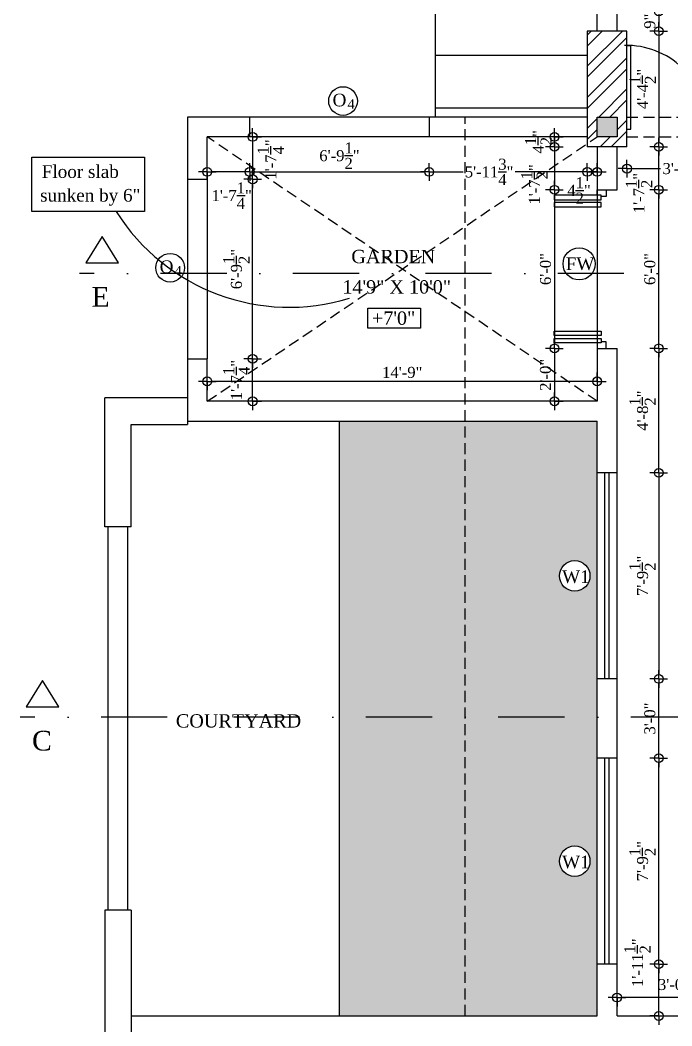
# Model space of a CAD drawing. Extents: x 7848 to 13228, y -2245 to 213.
# Drawn here: x 10000.1 to 10295.9, y -1781.6 to -1325.1 of the extents above; entities that cross this region are included whole.
import ezdxf

# ---------------------------------------------------------------- set-up
doc = ezdxf.new("R2010")
doc.units = 0
doc.header["$LTSCALE"] = 20
doc.header["$MEASUREMENT"] = 0
doc.header["$PDMODE"] = 34
doc.header["$PDSIZE"] = 5
doc.linetypes.add('DASHDOT', pattern=[1, 0.5, -0.25, 0, -0.25])
doc.linetypes.add('HIDDEN', pattern=[0.375, 0.25, -0.125])
doc.layers.get('0').update_dxf_attribs({"linetype": 'CONTINUOUS'})
doc.layers.get('Defpoints').update_dxf_attribs({"linetype": 'CONTINUOUS'})
for name, color, linetype in [('column', 31, 'CONTINUOUS'), ('DETTEXT', 7, 'CONTINUOUS'), ('DIMLINE', 254, 'CONTINUOUS'), ('DOOR', 1, 'CONTINUOUS'), ('door text', 2, 'CONTINUOUS'), ('Glass', 130, 'CONTINUOUS'), ('HATCH', 252, 'CONTINUOUS'), ('Roof lilne', 31, 'CONTINUOUS'), ('Secline', 13, 'CONTINUOUS'), ('Stone', 8, 'CONTINUOUS'), ('text', 2, 'CONTINUOUS'), ('TILE', 22, 'CONTINUOUS'), ('wall', 13, 'CONTINUOUS'), ('window', 4, 'CONTINUOUS'), ('window sill', 5, 'CONTINUOUS'), ('WINTEXT', 2, 'CONTINUOUS')]:
    doc.layers.add(name, color=color, linetype=linetype)
doc.styles.add('STYLE1', font='times_1.ttf', dxfattribs={"width": 0.75, "oblique": 25})
doc.styles.add('style3', font='times_1.ttf')
doc.styles.add('style5', font='times_1.ttf')
doc.dimstyles.new('arch61', dxfattribs={"dimscale": 0, "dimtxt": 5, "dimasz": 2, "dimexe": 0.18, "dimexo": 0.0625, "dimgap": 1.5, "dimtad": 1, "dimzin": 3, "dimdsep": 46, "dimlunit": 4, "dimtxsty": 'style3', "dimblk": 'BLK', "dimcen": 0, "dimse1": 1, "dimse2": 1, "dimclrd": 256, "dimclrt": 3, "dimazin": 0, "dimtfac": 1, "dimtix": 1, "dimtmove": 2, "dimatfit": 3, "dimldrblk": 'NONE', "dimfxl": 0.18, "dimtolj": 1, "dimtzin": 0, "dimlwd": -1, "dimarcsym": 0})

# ---------------------------------------------------------------- blocks, each defined once
blk = doc.blocks.new('A$C0BD9222F')
at = {"layer": 'Glass', "color": 4}
for p, q in [((0, 36), (-38, 36)), ((-38, 36), (-38, 34.2)), ((0, 34.2), (-38, 34.2)), ((0, 36), (0, 34.2))]:
    blk.add_line(p, q, dxfattribs=at)
at = {"layer": 'Glass', "color": 4, "extrusion": (0, 0, -1)}
blk.add_ellipse((-2, 36), major_axis=(-25.46, 25.46), ratio=1, start_param=3.926991, end_param=5.52758, dxfattribs=at)
blk = doc.blocks.new('BLK')
for q in [(-2, 0), (0, 2), (0, -2), (2, 0)]:
    blk.add_line((0, 0), q)
blk.add_circle((0, 0), 1)
blk = doc.blocks.new('*D302')
at = {"layer": 'Defpoints', "color": 0}
for p in [(10085.05, -1378.09), (10104.3, -1378.09), (10085.05, -1393.98)]:
    blk.add_point(p, dxfattribs=at)
at = {"layer": 'DIMLINE'}
blk.add_line((10102.3, -1393.98), (10087.05, -1393.98), dxfattribs=at)
at = {"layer": 'DIMLINE', "xscale": 2, "yscale": 2, "zscale": 2, "rotation": 180}
blk.add_blockref('BLK', (10085.05, -1393.98), dxfattribs=at)
at = {"layer": 'DIMLINE', "xscale": 2, "yscale": 2, "zscale": 2}
blk.add_blockref('BLK', (10104.3, -1393.98), dxfattribs=at)
at = {"layer": 'DIMLINE', "color": 3, "insert": (10096.13, -1404.75), "char_height": 5, "attachment_point": 5, "style": 'style3'}
blk.add_mtext('\\A1;1\'-7{\\H1.000000x;\\S1/4;}"', dxfattribs=at)
blk = doc.blocks.new('_None')
blk = doc.blocks.new('*D303')
at = {"layer": 'Defpoints', "color": 0}
for p in [(10104.3, -1378.09), (10185.8, -1378.09), (10185.8, -1393.98)]:
    blk.add_point(p, dxfattribs=at)
at = {"layer": 'DIMLINE'}
blk.add_line((10106.3, -1393.98), (10183.8, -1393.98), dxfattribs=at)
at = {"layer": 'DIMLINE', "xscale": 2, "yscale": 2, "zscale": 2, "rotation": 180}
blk.add_blockref('BLK', (10104.3, -1393.98), dxfattribs=at)
at = {"layer": 'DIMLINE', "xscale": 2, "yscale": 2, "zscale": 2}
blk.add_blockref('BLK', (10185.8, -1393.98), dxfattribs=at)
at = {"layer": 'DIMLINE', "color": 3, "insert": (10145.05, -1386.61), "char_height": 5, "attachment_point": 5, "style": 'style3'}
blk.add_mtext('\\A1;6\'-9{\\H1.000000x;\\S1/2;}"', dxfattribs=at)
blk = doc.blocks.new('*D304')
at = {"layer": 'Defpoints', "color": 0}
for p in [(10185.8, -1378.09), (10257.55, -1378.09), (10257.55, -1393.98)]:
    blk.add_point(p, dxfattribs=at)
at = {"layer": 'DIMLINE'}
for p, q in [((10187.8, -1393.98), (10201.16, -1393.98)), ((10255.55, -1393.98), (10224.78, -1393.98))]:
    blk.add_line(p, q, dxfattribs=at)
at = {"layer": 'DIMLINE', "xscale": 2, "yscale": 2, "zscale": 2, "rotation": 180}
blk.add_blockref('BLK', (10185.8, -1393.98), dxfattribs=at)
at = {"layer": 'DIMLINE', "xscale": 2, "yscale": 2, "zscale": 2}
blk.add_blockref('BLK', (10257.55, -1393.98), dxfattribs=at)
at = {"layer": 'DIMLINE', "color": 3, "insert": (10212.97, -1393.98), "char_height": 5, "attachment_point": 5, "style": 'style3'}
blk.add_mtext('\\A1;5\'-11{\\H1.000000x;\\S3/4;}"', dxfattribs=at)
blk = doc.blocks.new('*D305')
at = {"layer": 'Defpoints', "color": 0}
for p in [(10257.55, -1382.59), (10262.05, -1382.59), (10262.05, -1393.98)]:
    blk.add_point(p, dxfattribs=at)
at = {"layer": 'DIMLINE'}
for p, q in [((10255.55, -1393.98), (10253.55, -1393.98)), ((10257.55, -1393.98), (10262.05, -1393.98)), ((10264.05, -1393.98), (10266.05, -1393.98))]:
    blk.add_line(p, q, dxfattribs=at)
at = {"layer": 'DIMLINE', "xscale": 2, "yscale": 2, "zscale": 2}
blk.add_blockref('BLK', (10257.55, -1393.98), dxfattribs=at)
at = {"layer": 'DIMLINE', "xscale": 2, "yscale": 2, "zscale": 2, "rotation": 180}
blk.add_blockref('BLK', (10262.05, -1393.98), dxfattribs=at)
at = {"layer": 'DIMLINE', "color": 3, "insert": (10253.79, -1402.37), "char_height": 5, "attachment_point": 5, "style": 'style3'}
blk.add_mtext('\\A1;4{\\H1.000000x;\\S1/2;}"', dxfattribs=at)
blk = doc.blocks.new('*D306')
at = {"layer": 'Defpoints', "color": 0}
for p in [(10242.64, -1378.09), (10257.55, -1378.09), (10257.55, -1382.59)]:
    blk.add_point(p, dxfattribs=at)
at = {"layer": 'DIMLINE'}
for p, q in [((10242.64, -1376.09), (10242.64, -1374.09)), ((10242.64, -1382.59), (10242.64, -1378.09)), ((10242.64, -1384.59), (10242.64, -1386.59))]:
    blk.add_line(p, q, dxfattribs=at)
at = {"layer": 'DIMLINE', "xscale": 2, "yscale": 2, "zscale": 2}
for p, rotation in [((10242.64, -1378.09), 270), ((10242.64, -1382.59), 90)]:
    blk.add_blockref('BLK', p, dxfattribs=dict(at, rotation=rotation))
at = {"layer": 'DIMLINE', "color": 3, "insert": (10235.32, -1380.34), "char_height": 5, "attachment_point": 5, "rotation": 90, "style": 'style3'}
blk.add_mtext('\\A1;4{\\H1.000000x;\\S1/2;}"', dxfattribs=at)
blk = doc.blocks.new('*D307')
at = {"layer": 'Defpoints', "color": 0}
for p in [(10262.05, -1382.59), (10242.64, -1402.09), (10262.05, -1402.09)]:
    blk.add_point(p, dxfattribs=at)
at = {"layer": 'DIMLINE'}
blk.add_line((10242.64, -1384.59), (10242.64, -1400.09), dxfattribs=at)
at = {"layer": 'DIMLINE', "xscale": 2, "yscale": 2, "zscale": 2}
for p, rotation in [((10242.64, -1382.59), 90), ((10242.64, -1402.09), 270)]:
    blk.add_blockref('BLK', p, dxfattribs=dict(at, rotation=rotation))
at = {"layer": 'DIMLINE', "color": 3, "insert": (10233.54, -1399.67), "char_height": 5, "attachment_point": 5, "rotation": 90, "style": 'style3'}
blk.add_mtext('\\A1;1\'-7{\\H1.000000x;\\S1/2;}"', dxfattribs=at)
blk = doc.blocks.new('*D308')
at = {"layer": 'Defpoints', "color": 0}
for p in [(10262.05, -1402.09), (10242.64, -1474.09), (10262.05, -1474.09)]:
    blk.add_point(p, dxfattribs=at)
at = {"layer": 'DIMLINE'}
blk.add_line((10242.64, -1404.09), (10242.64, -1472.09), dxfattribs=at)
at = {"layer": 'DIMLINE', "xscale": 2, "yscale": 2, "zscale": 2}
for p, rotation in [((10242.64, -1402.09), 90), ((10242.64, -1474.09), 270)]:
    blk.add_blockref('BLK', p, dxfattribs=dict(at, rotation=rotation))
at = {"layer": 'DIMLINE', "color": 3, "insert": (10238.6, -1438.09), "char_height": 5, "attachment_point": 5, "rotation": 90, "style": 'style3'}
blk.add_mtext('\\A1;6\'-0"', dxfattribs=at)
blk = doc.blocks.new('*D309')
at = {"layer": 'Defpoints', "color": 0}
for p in [(10262.05, -1474.09), (10242.64, -1498.09), (10262.05, -1498.09)]:
    blk.add_point(p, dxfattribs=at)
at = {"layer": 'DIMLINE'}
blk.add_line((10242.64, -1476.09), (10242.64, -1496.09), dxfattribs=at)
at = {"layer": 'DIMLINE', "xscale": 2, "yscale": 2, "zscale": 2}
for p, rotation in [((10242.64, -1474.09), 90), ((10242.64, -1498.09), 270)]:
    blk.add_blockref('BLK', p, dxfattribs=dict(at, rotation=rotation))
at = {"layer": 'DIMLINE', "color": 3, "insert": (10238.6, -1486.09), "char_height": 5, "attachment_point": 5, "rotation": 90, "style": 'style3'}
blk.add_mtext('\\A1;2\'-0"', dxfattribs=at)
blk = doc.blocks.new('*D310')
at = {"layer": 'Defpoints', "color": 0}
for p in [(10085.05, -1489.06), (10085.05, -1498.09), (10262.05, -1498.09)]:
    blk.add_point(p, dxfattribs=at)
at = {"layer": 'DIMLINE'}
blk.add_line((10260.05, -1489.06), (10087.05, -1489.06), dxfattribs=at)
at = {"layer": 'DIMLINE', "xscale": 2, "yscale": 2, "zscale": 2, "rotation": 180}
blk.add_blockref('BLK', (10085.05, -1489.06), dxfattribs=at)
at = {"layer": 'DIMLINE', "xscale": 2, "yscale": 2, "zscale": 2}
blk.add_blockref('BLK', (10262.05, -1489.06), dxfattribs=at)
at = {"layer": 'DIMLINE', "color": 3, "insert": (10173.55, -1485.01), "char_height": 5, "attachment_point": 5, "style": 'style3'}
blk.add_mtext('\\A1;14\'-9"', dxfattribs=at)
blk = doc.blocks.new('*D311')
at = {"layer": 'Defpoints', "color": 0}
for p in [(10085.05, -1478.84), (10105.64, -1478.84), (10085.05, -1498.09)]:
    blk.add_point(p, dxfattribs=at)
at = {"layer": 'DIMLINE'}
for p, q in [((10105.64, -1476.84), (10105.64, -1474.84)), ((10105.64, -1498.09), (10105.64, -1478.84)), ((10105.64, -1500.09), (10105.64, -1502.09))]:
    blk.add_line(p, q, dxfattribs=at)
at = {"layer": 'DIMLINE', "xscale": 2, "yscale": 2, "zscale": 2}
for p, rotation in [((10105.64, -1478.84), 270), ((10105.64, -1498.09), 90)]:
    blk.add_blockref('BLK', p, dxfattribs=dict(at, rotation=rotation))
at = {"layer": 'DIMLINE', "color": 3, "insert": (10098.27, -1488.46), "char_height": 5, "attachment_point": 5, "rotation": 90, "style": 'style3'}
blk.add_mtext('\\A1;1\'-7{\\H1.000000x;\\S1/4;}"', dxfattribs=at)
blk = doc.blocks.new('*D312')
at = {"layer": 'Defpoints', "color": 0}
for p in [(10085.05, -1397.34), (10105.64, -1397.34), (10085.05, -1478.84)]:
    blk.add_point(p, dxfattribs=at)
at = {"layer": 'DIMLINE'}
blk.add_line((10105.64, -1476.84), (10105.64, -1399.34), dxfattribs=at)
at = {"layer": 'DIMLINE', "xscale": 2, "yscale": 2, "zscale": 2}
for p, rotation in [((10105.64, -1397.34), 90), ((10105.64, -1478.84), 270)]:
    blk.add_blockref('BLK', p, dxfattribs=dict(at, rotation=rotation))
at = {"layer": 'DIMLINE', "color": 3, "insert": (10098.27, -1438.09), "char_height": 5, "attachment_point": 5, "rotation": 90, "style": 'style3'}
blk.add_mtext('\\A1;6\'-9{\\H1.000000x;\\S1/2;}"', dxfattribs=at)
blk = doc.blocks.new('*D313')
at = {"layer": 'Defpoints', "color": 0}
for p in [(10085.05, -1378.09), (10085.05, -1397.34), (10105.64, -1397.34)]:
    blk.add_point(p, dxfattribs=at)
at = {"layer": 'DIMLINE'}
blk.add_line((10105.64, -1380.09), (10105.64, -1395.34), dxfattribs=at)
at = {"layer": 'DIMLINE', "xscale": 2, "yscale": 2, "zscale": 2}
for p, rotation in [((10105.64, -1378.09), 90), ((10105.64, -1397.34), 270)]:
    blk.add_blockref('BLK', p, dxfattribs=dict(at, rotation=rotation))
at = {"layer": 'DIMLINE', "color": 3, "insert": (10113.9, -1388.36), "char_height": 5, "attachment_point": 5, "rotation": 90, "style": 'style3'}
blk.add_mtext('\\A1;1\'-7{\\H1.000000x;\\S1/4;}"', dxfattribs=at)
blk = doc.blocks.new('*D314')
at = {"layer": 'Defpoints', "color": 0}
for p in [(10271.05, -1753.59), (10289.99, -1753.59), (10271.05, -1777.09)]:
    blk.add_point(p, dxfattribs=at)
at = {"layer": 'DIMLINE'}
blk.add_line((10289.99, -1775.09), (10289.99, -1755.59), dxfattribs=at)
at = {"layer": 'DIMLINE', "xscale": 2, "yscale": 2, "zscale": 2}
for p, rotation in [((10289.99, -1753.59), 90), ((10289.99, -1777.09), 270)]:
    blk.add_blockref('BLK', p, dxfattribs=dict(at, rotation=rotation))
at = {"layer": 'DIMLINE', "color": 3, "insert": (10280.33, -1752.91), "char_height": 5, "attachment_point": 5, "rotation": 90, "style": 'style3'}
blk.add_mtext('\\A1;1\'-11{\\H1.000000x;\\S1/2;}"', dxfattribs=at)
blk = doc.blocks.new('*D315')
at = {"layer": 'Defpoints', "color": 0}
for p in [(10271.05, -1660.09), (10289.99, -1660.09), (10271.05, -1753.59)]:
    blk.add_point(p, dxfattribs=at)
at = {"layer": 'DIMLINE'}
blk.add_line((10289.99, -1751.59), (10289.99, -1662.09), dxfattribs=at)
at = {"layer": 'DIMLINE', "xscale": 2, "yscale": 2, "zscale": 2}
for p, rotation in [((10289.99, -1660.09), 90), ((10289.99, -1753.59), 270)]:
    blk.add_blockref('BLK', p, dxfattribs=dict(at, rotation=rotation))
at = {"layer": 'DIMLINE', "color": 3, "insert": (10282.62, -1706.84), "char_height": 5, "attachment_point": 5, "rotation": 90, "style": 'style3'}
blk.add_mtext('\\A1;7\'-9{\\H1.000000x;\\S1/2;}"', dxfattribs=at)
blk = doc.blocks.new('*D316')
at = {"layer": 'Defpoints', "color": 0}
for p in [(10271.05, -1768.73), (10271.05, -1777.09), (10307.05, -1777.09)]:
    blk.add_point(p, dxfattribs=at)
at = {"layer": 'DIMLINE'}
blk.add_line((10305.05, -1768.73), (10273.05, -1768.73), dxfattribs=at)
at = {"layer": 'DIMLINE', "xscale": 2, "yscale": 2, "zscale": 2, "rotation": 180}
blk.add_blockref('BLK', (10271.05, -1768.73), dxfattribs=at)
at = {"layer": 'DIMLINE', "xscale": 2, "yscale": 2, "zscale": 2}
blk.add_blockref('BLK', (10307.05, -1768.73), dxfattribs=at)
at = {"layer": 'DIMLINE', "color": 3, "insert": (10296.88, -1762.85), "char_height": 5, "attachment_point": 5, "style": 'style3'}
blk.add_mtext('\\A1;3\'-0"', dxfattribs=at)
blk = doc.blocks.new('*D319')
at = {"layer": 'Defpoints', "color": 0}
for p in [(10271.05, -1624.09), (10289.99, -1624.09), (10271.05, -1660.09)]:
    blk.add_point(p, dxfattribs=at)
at = {"layer": 'DIMLINE'}
blk.add_line((10289.99, -1658.09), (10289.99, -1626.09), dxfattribs=at)
at = {"layer": 'DIMLINE', "xscale": 2, "yscale": 2, "zscale": 2}
for p, rotation in [((10289.99, -1624.09), 90), ((10289.99, -1660.09), 270)]:
    blk.add_blockref('BLK', p, dxfattribs=dict(at, rotation=rotation))
at = {"layer": 'DIMLINE', "color": 3, "insert": (10285.95, -1642.09), "char_height": 5, "attachment_point": 5, "rotation": 90, "style": 'style3'}
blk.add_mtext('\\A1;3\'-0"', dxfattribs=at)
blk = doc.blocks.new('*D320')
at = {"layer": 'Defpoints', "color": 0}
for p in [(10271.05, -1530.59), (10271.05, -1624.09), (10289.99, -1624.09)]:
    blk.add_point(p, dxfattribs=at)
at = {"layer": 'DIMLINE'}
blk.add_line((10289.99, -1532.59), (10289.99, -1622.09), dxfattribs=at)
at = {"layer": 'DIMLINE', "xscale": 2, "yscale": 2, "zscale": 2}
for p, rotation in [((10289.99, -1530.59), 90), ((10289.99, -1624.09), 270)]:
    blk.add_blockref('BLK', p, dxfattribs=dict(at, rotation=rotation))
at = {"layer": 'DIMLINE', "color": 3, "insert": (10282.62, -1577.34), "char_height": 5, "attachment_point": 5, "rotation": 90, "style": 'style3'}
blk.add_mtext('\\A1;7\'-9{\\H1.000000x;\\S1/2;}"', dxfattribs=at)
blk = doc.blocks.new('*D321')
at = {"layer": 'Defpoints', "color": 0}
for p in [(10271.05, -1474.09), (10289.99, -1474.09), (10271.05, -1530.59)]:
    blk.add_point(p, dxfattribs=at)
at = {"layer": 'DIMLINE'}
blk.add_line((10289.99, -1528.59), (10289.99, -1476.09), dxfattribs=at)
at = {"layer": 'DIMLINE', "xscale": 2, "yscale": 2, "zscale": 2}
for p, rotation in [((10289.99, -1474.09), 90), ((10289.99, -1530.59), 270)]:
    blk.add_blockref('BLK', p, dxfattribs=dict(at, rotation=rotation))
at = {"layer": 'DIMLINE', "color": 3, "insert": (10282.62, -1502.34), "char_height": 5, "attachment_point": 5, "rotation": 90, "style": 'style3'}
blk.add_mtext('\\A1;4\'-8{\\H1.000000x;\\S1/2;}"', dxfattribs=at)
blk = doc.blocks.new('*D322')
at = {"layer": 'Defpoints', "color": 0}
for p in [(10271.05, -1402.09), (10289.99, -1402.09), (10271.05, -1474.09)]:
    blk.add_point(p, dxfattribs=at)
at = {"layer": 'DIMLINE'}
blk.add_line((10289.99, -1472.09), (10289.99, -1404.09), dxfattribs=at)
at = {"layer": 'DIMLINE', "xscale": 2, "yscale": 2, "zscale": 2}
for p, rotation in [((10289.99, -1402.09), 90), ((10289.99, -1474.09), 270)]:
    blk.add_blockref('BLK', p, dxfattribs=dict(at, rotation=rotation))
at = {"layer": 'DIMLINE', "color": 3, "insert": (10285.95, -1438.09), "char_height": 5, "attachment_point": 5, "rotation": 90, "style": 'style3'}
blk.add_mtext('\\A1;6\'-0"', dxfattribs=at)
blk = doc.blocks.new('*D323')
at = {"layer": 'Defpoints', "color": 0}
for p in [(10271.05, -1382.59), (10289.99, -1382.59), (10271.05, -1402.09)]:
    blk.add_point(p, dxfattribs=at)
at = {"layer": 'DIMLINE'}
blk.add_line((10289.99, -1400.09), (10289.99, -1384.59), dxfattribs=at)
at = {"layer": 'DIMLINE', "xscale": 2, "yscale": 2, "zscale": 2}
for p, rotation in [((10289.99, -1382.59), 90), ((10289.99, -1402.09), 270)]:
    blk.add_blockref('BLK', p, dxfattribs=dict(at, rotation=rotation))
at = {"layer": 'DIMLINE', "color": 3, "insert": (10281, -1403.59), "char_height": 5, "attachment_point": 5, "rotation": 90, "style": 'style3'}
blk.add_mtext('\\A1;1\'-7{\\H1.000000x;\\S1/2;}"', dxfattribs=at)
blk = doc.blocks.new('*D325')
at = {"layer": 'Defpoints', "color": 0}
for p in [(10275.55, -1330.09), (10275.55, -1382.59), (10289.99, -1382.59)]:
    blk.add_point(p, dxfattribs=at)
at = {"layer": 'DIMLINE'}
blk.add_line((10289.99, -1332.09), (10289.99, -1380.59), dxfattribs=at)
at = {"layer": 'DIMLINE', "xscale": 2, "yscale": 2, "zscale": 2}
for p, rotation in [((10289.99, -1330.09), 90), ((10289.99, -1382.59), 270)]:
    blk.add_blockref('BLK', p, dxfattribs=dict(at, rotation=rotation))
at = {"layer": 'DIMLINE', "color": 3, "insert": (10282.67, -1356.34), "char_height": 5, "attachment_point": 5, "rotation": 90, "style": 'style3'}
blk.add_mtext('\\A1;4\'-4{\\H1.000000x;\\S1/2;}"', dxfattribs=at)
blk = doc.blocks.new('*D326')
at = {"layer": 'Defpoints', "color": 0}
for p in [(10271.05, -1321.09), (10271.05, -1330.09), (10289.99, -1330.09)]:
    blk.add_point(p, dxfattribs=at)
at = {"layer": 'DIMLINE'}
blk.add_line((10289.99, -1323.09), (10289.99, -1328.09), dxfattribs=at)
at = {"layer": 'DIMLINE', "xscale": 2, "yscale": 2, "zscale": 2}
for p, rotation in [((10289.99, -1321.09), 90), ((10289.99, -1330.09), 270)]:
    blk.add_blockref('BLK', p, dxfattribs=dict(at, rotation=rotation))
at = {"layer": 'DIMLINE', "color": 3, "insert": (10285.94, -1325.59), "char_height": 5, "attachment_point": 5, "rotation": 90, "style": 'style3'}
blk.add_mtext('\\A1;9"', dxfattribs=at)
blk = doc.blocks.new('*D371')
at = {"layer": 'Defpoints', "color": 0}
for p in [(10275.55, -1374.59), (10311.55, -1374.59), (10275.55, -1392.51)]:
    blk.add_point(p, dxfattribs=at)
at = {"layer": 'DIMLINE'}
for p, q in [((10277.55, -1392.51), (10290.76, -1392.51)), ((10309.55, -1392.51), (10307.16, -1392.51))]:
    blk.add_line(p, q, dxfattribs=at)
at = {"layer": 'DIMLINE', "xscale": 2, "yscale": 2, "zscale": 2, "rotation": 180}
blk.add_blockref('BLK', (10275.55, -1392.51), dxfattribs=at)
at = {"layer": 'DIMLINE', "xscale": 2, "yscale": 2, "zscale": 2}
blk.add_blockref('BLK', (10311.55, -1392.51), dxfattribs=at)
at = {"layer": 'DIMLINE', "color": 3, "insert": (10298.96, -1392.51), "char_height": 5, "attachment_point": 5, "style": 'style3'}
blk.add_mtext('\\A1;3\'-0"', dxfattribs=at)

msp = doc.modelspace()

# ---------------------------------------------------------------- hatches: boundary and pattern name
at = {"layer": 'HATCH'}
msp.add_hatch(color=8, dxfattribs=at).paths.add_polyline_path([(10262.047, -1378.087), (10271.047, -1378.087), (10271.047, -1369.087), (10262.047, -1369.087)])
at = {"layer": 'Stone', "ltscale": 5}
h = msp.add_hatch(dxfattribs=at)
h.set_pattern_fill('STEEL', color=256, scale=80, style=0)
h.set_pattern_definition([(45, (-4888.226, -1873.82), (-7.071068, 7.071068), []), (45, (-4888.226, -1868.82), (-7.071068, 7.071068), [])])
h.paths.add_polyline_path([(10275.547, -1330.087), (10257.547, -1330.087), (10257.547, -1382.587), (10275.547, -1382.587)])
h.paths.add_polyline_path([(10271.047, -1369.087), (10271.047, -1378.087), (10262.047, -1378.087), (10262.047, -1369.087)], flags=16)
at = {"layer": 'TILE'}
h = msp.add_hatch(dxfattribs=at)
h.set_pattern_fill('SPANTILE', color=256, scale=7, angle=270, style=0)
h.set_pattern_definition([(355.0303, (20573.64785, -2320.1941), (-84.000007361, 6.999939149), [6.464304, -155.143247]), (90, (20580.088, -2320.754), (7, 7), [0.56, -6.44]), (270, (20580.648, -2313.754), (-7, -7), [1.96, -5.04]), (180, (20580.648, -2315.714), (-7, 7), [0.7, -6.3]), (7e-15, (20579.948, -2320.194), (7, -7), [0.7, -6.3]), (270, (20580.648, -2320.194), (-7, -7), [0.56, -6.44]), (270, (20580.088, -2313.754), (-7, -7), [1.4, -5.6]), (184.9697, (20580.08785, -2315.1541), (-84.000007361, -6.999939149), [6.464304, -155.143247]), (217.3039, (20579.73785, -2315.1541), (119.000075192, 90.999901229), [1.848056, -182.95725]), (251.5651, (20578.2679, -2316.274), (-6.9999888, -14.00000304), [1.770874, -20.365065]), (288.4349, (20577.7079, -2317.954), (-6.9999888, 14.00000304), [1.770874, -20.365065]), (322.6961, (20578.26785, -2319.6341), (119.000075192, -90.999901229), [1.848056, -182.95725]), (249.7751, (20578.75785, -2316.6241), (28.000058349, 76.99998085), [1.417395, -140.321804]), (290.2249, (20578.26785, -2317.9541), (28.000058349, -76.99998085), [1.417395, -140.321804]), (322.5946, (20578.75785, -2319.2841), (90.999947255, -70.000069668), [1.498063, -148.308475]), (217.4054, (20579.94785, -2315.7141), (90.999947255, 70.000069668), [1.498063, -148.308475])])
edge = h.paths.add_edge_path()
edge.add_arc((10251.845, -1577.337), 6.927, 0, 360)
edge = h.paths.add_edge_path()
edge.add_arc((10251.845, -1706.837), 6.927, 0, 360)
h.paths.add_polyline_path([(10145.047, -1507.087), (10262.047, -1507.087), (10262.047, -1777.087), (10145.047, -1777.087)])

# ---------------------------------------------------------------- linework, layer by layer
for p, q in [((10188.547, -1197.087), (10188.547, -1369.087)), ((10257.547, -1341.087), (10188.547, -1341.087)), ((10185.797, -1369.087), (10104.297, -1369.087)), ((10257.547, -1365.087), (10188.547, -1365.087)), ((10185.797, -1378.087), (10104.297, -1378.087)), ((10076.047, -1397.337), (10076.047, -1478.837)), ((10085.047, -1397.337), (10085.047, -1478.837)), ((10262.047, -1402.087), (10262.047, -1474.087))]:
    msp.add_line(p, q)
at = {"linetype": 'HIDDEN'}
for p, q in [((10275.547, -1369.087), (10365.047, -1369.087)), ((10262.047, -1498.087), (10085.047, -1378.087)), ((10085.047, -1498.087), (10262.047, -1378.087)), ((10275.547, -1378.087), (10463.047, -1378.087))]:
    msp.add_line(p, q, dxfattribs=at)
at = {"layer": 'column'}
msp.add_lwpolyline([(10271.047, -1378.087), (10262.047, -1378.087), (10262.047, -1369.087), (10271.047, -1369.087)], close=True, dxfattribs=at)
at = {"layer": 'DETTEXT'}
msp.add_lwpolyline([(10005.407, -1387.34), (10056.635, -1387.34), (10056.635, -1411.95), (10005.407, -1411.95)], close=True, dxfattribs=at)
msp.add_arc((10122.356, -1362.67), 92.757, 212.09199, 287.06302, dxfattribs=at)
at = {"layer": 'DOOR'}
for p, q in [((10263.797, -1404.587), (10262.047, -1404.587)), ((10263.797, -1471.587), (10262.047, -1471.587))]:
    msp.add_line(p, q, dxfattribs=at)
for points in [[(10242.488, -1404.587), (10242.488, -1406.587), (10263.797, -1406.587), (10263.797, -1404.587)], [(10242.488, -1407.898), (10242.488, -1409.898), (10263.797, -1409.898), (10263.797, -1407.898)], [(10242.488, -1468.275), (10242.488, -1466.275), (10263.797, -1466.275), (10263.797, -1468.275)], [(10242.488, -1471.587), (10242.488, -1469.587), (10263.797, -1469.587), (10263.797, -1471.587)]]:
    msp.add_lwpolyline(points, close=True, dxfattribs=at)
for points in [[(10262.047, -1404.587), (10262.047, -1402.087), (10266.047, -1402.087), (10266.047, -1405.087), (10263.797, -1405.087)], [(10262.047, -1471.587), (10262.047, -1474.087), (10266.047, -1474.087), (10266.047, -1471.087), (10263.797, -1471.087)]]:
    msp.add_lwpolyline(points, dxfattribs=at)
at = {"layer": 'door text', "color": 7}
for centre, radius in [((10146.673, -1361.821), 6.51), ((10253.852, -1435.728), 7.304), ((10068.196, -1437.483), 6.51)]:
    msp.add_circle(centre, radius, dxfattribs=at)
at = {"layer": 'Roof lilne', "linetype": 'HIDDEN'}
for p in [(10202.047, -1777.087), (10257.547, -1369.087)]:
    msp.add_line(p, (10202.047, -1369.087), dxfattribs=at)
at = {"layer": 'Roof lilne'}
msp.add_line((10145.047, -1777.087), (10145.047, -1507.087), dxfattribs=at)
at = {"layer": 'Secline', "linetype": 'DASHDOT', "ltscale": 3}
for p, q in [((10754.963, -1440.039), (10027.103, -1440.039)), ((10727.963, -1641.474), (10000.103, -1641.474))]:
    msp.add_line(p, q, dxfattribs=at)
at = {"layer": 'Secline', "linetype": 'DASHDOT', "ltscale": 5}
for points in [[(10037.308, -1423.342), (10029.924, -1435.266), (10044.692, -1435.266)], [(10010.308, -1624.777), (10002.924, -1636.701), (10017.692, -1636.701)]]:
    msp.add_lwpolyline(points, close=True, dxfattribs=at)
at = {"layer": 'text'}
msp.add_lwpolyline([(10157.879, -1455.881), (10181.897, -1455.881), (10181.897, -1464.907), (10157.879, -1464.907)], close=True, dxfattribs=at)
at = {"layer": 'wall'}
for p, q in [((10262.047, -1330.087), (10262.047, -1321.087)), ((10271.047, -1330.087), (10271.047, -1321.087)), ((10275.547, -1330.087), (10257.547, -1330.087)), ((10257.547, -1330.087), (10257.547, -1382.587)), ((10275.547, -1382.587), (10275.547, -1330.087)), ((10076.047, -1369.087), (10076.047, -1397.337)), ((10104.297, -1369.087), (10076.047, -1369.087)), ((10104.297, -1369.087), (10104.297, -1378.087)), ((10257.547, -1369.087), (10185.797, -1369.087)), ((10185.797, -1369.087), (10185.797, -1378.087)), ((10085.047, -1397.337), (10085.047, -1378.087)), ((10104.297, -1378.087), (10085.047, -1378.087)), ((10257.547, -1378.087), (10185.797, -1378.087)), ((10275.547, -1382.587), (10257.547, -1382.587)), ((10262.047, -1382.587), (10262.047, -1402.087)), ((10271.047, -1402.087), (10271.047, -1382.587)), ((10076.047, -1397.337), (10085.047, -1397.337)), ((10262.047, -1402.087), (10271.047, -1402.087)), ((10262.047, -1474.087), (10271.047, -1474.087)), ((10262.047, -1474.087), (10262.047, -1498.087)), ((10271.047, -1530.587), (10271.047, -1474.087)), ((10076.047, -1478.837), (10085.047, -1478.837)), ((10076.047, -1478.837), (10076.047, -1507.087)), ((10085.047, -1498.087), (10085.047, -1478.837)), ((10262.047, -1498.087), (10085.047, -1498.087)), ((10076.047, -1507.087), (10262.047, -1507.087)), ((10262.047, -1530.587), (10262.047, -1507.087)), ((10271.047, -1530.587), (10262.047, -1530.587)), ((10262.047, -1660.087), (10262.047, -1624.087)), ((10271.047, -1624.087), (10262.047, -1624.087)), ((10271.047, -1660.087), (10271.047, -1624.087)), ((10271.047, -1660.087), (10262.047, -1660.087)), ((10262.047, -1777.087), (10262.047, -1753.587)), ((10271.047, -1753.587), (10262.047, -1753.587)), ((10271.047, -1777.087), (10271.047, -1753.587)), ((10050.547, -1777.087), (10262.047, -1777.087)), ((10214.047, -1776.962), (10214.047, -1777.087)), ((10218.547, -1776.962), (10218.547, -1777.087)), ((10271.047, -1777.087), (10307.047, -1777.087))]:
    msp.add_line(p, q, dxfattribs=at)
at = {"layer": 'wall', "color": 2}
for p, q in [((10038.547, -1555.087), (10038.547, -1496.587)), ((10076.047, -1496.587), (10038.547, -1496.587)), ((10050.547, -1555.087), (10050.547, -1508.587)), ((10050.547, -1508.587), (10076.047, -1508.587)), ((10076.047, -1507.087), (10076.047, -1508.587)), ((10050.547, -1555.087), (10038.547, -1555.087)), ((10040.047, -1729.087), (10040.047, -1555.087)), ((10049.047, -1729.087), (10049.047, -1555.087)), ((10050.547, -1729.087), (10038.547, -1729.087)), ((10038.547, -1729.087), (10038.547, -1963.087)), ((10050.547, -1729.087), (10050.547, -1963.087))]:
    msp.add_line(p, q, dxfattribs=at)
at = {"layer": 'window'}
for p, q in [((10265.547, -1624.087), (10265.547, -1530.587)), ((10267.547, -1624.087), (10267.547, -1530.587)), ((10265.547, -1753.587), (10265.547, -1660.087)), ((10267.547, -1753.587), (10267.547, -1660.087))]:
    msp.add_line(p, q, dxfattribs=at)
at = {"layer": 'window sill'}
for p, q in [((10262.047, -1624.087), (10262.047, -1530.587)), ((10271.047, -1624.087), (10271.047, -1530.587)), ((10262.047, -1753.587), (10262.047, -1660.087)), ((10271.047, -1753.587), (10271.047, -1660.087))]:
    msp.add_line(p, q, dxfattribs=at)
at = {"layer": 'WINTEXT', "color": 0}
for centre in [(10251.845, -1577.337), (10251.845, -1706.837)]:
    msp.add_circle(centre, 6.927, dxfattribs=at)

# ---------------------------------------------------------------- block references
at = {"layer": 'Glass', "xscale": -1, "rotation": 90}
msp.add_blockref('A$C0BD9222F', (10311.547, -1374.587), dxfattribs=at)

# ---------------------------------------------------------------- texts
at = {"layer": 'DETTEXT', "style": 'style5'}
for s, p in [('Floor slab', (10009.932, -1396.704)), ('sunken by 6"', (10009.183, -1407.457))]:
    msp.add_text(s, height=5.75, dxfattribs=at).set_placement(p)
at = {"layer": 'door text', "style": 'style5'}
for s, p in [('O', (10141.919, -1364.231)), ('FW', (10247.739, -1438.55)), ('O', (10063.441, -1439.893))]:
    msp.add_text(s, height=5.75, dxfattribs=at).set_placement(p)
at = {"layer": 'door text', "color": 0, "style": 'style5'}
for p in [(10148.708, -1365.306), (10070.23, -1440.968)]:
    msp.add_text('4', height=4.312, dxfattribs=at).set_placement(p)
at = {"layer": 'Secline', "linetype": 'DASHDOT', "ltscale": 5, "style": 'style5'}
for s, p in [('E', (10032.498, -1455.171)), ('C', (10005.498, -1656.606))]:
    msp.add_text(s, height=8.937, dxfattribs=at).set_placement(p)
at = {"layer": 'text', "style": 'style5'}
for s, height, p in [('GARDEN', 6.0504, (10150.454, -1435.406)), ('14\'9" X 10\'0"', 6.05042, (10146.373, -1449.2)), ('+7\'0"', 6.0504, (10159.797, -1463.38)), ('COURTYARD', 6.0504, (10070.808, -1646.175))]:
    msp.add_text(s, height=height, dxfattribs=at).set_placement(p)
at = {"layer": 'WINTEXT', "color": 2, "style": 'STYLE1'}
for p in [(10246.116, -1580.562), (10246.116, -1710.062)]:
    msp.add_text('W1', height=5.7487, rotation=0.08576, dxfattribs=at).set_placement(p)

# ---------------------------------------------------------------- dimensions: what is measured, and where the dimension line sits
at = {"layer": 'DIMLINE'}
for base, p1, p2, picture, middle in [((10289.99, -1330.087), (10271.047, -1321.087), (10271.047, -1330.087), '*D326', (10285.939, -1325.587)), ((10289.99, -1382.587), (10275.547, -1330.087), (10275.547, -1382.587), '*D325', (10282.667, -1356.337)), ((10242.639, -1378.087), (10257.547, -1382.587), (10257.547, -1378.087), '*D306', (10235.316, -1380.337)), ((10105.639, -1397.337), (10085.047, -1478.837), (10085.047, -1397.337), '*D312', (10098.266, -1438.087)), ((10242.639, -1474.087), (10262.047, -1402.087), (10262.047, -1474.087), '*D308', (10238.596, -1438.087)), ((10289.99, -1402.087), (10271.047, -1474.087), (10271.047, -1402.087), '*D322', (10285.947, -1438.087)), ((10242.639, -1498.087), (10262.047, -1474.087), (10262.047, -1498.087), '*D309', (10238.596, -1486.087)), ((10289.99, -1474.087), (10271.047, -1530.587), (10271.047, -1474.087), '*D321', (10282.624, -1502.337)), ((10105.639, -1478.837), (10085.047, -1498.087), (10085.047, -1478.837), '*D311', (10098.266, -1488.462)), ((10289.99, -1624.087), (10271.047, -1530.587), (10271.047, -1624.087), '*D320', (10282.617, -1577.337)), ((10289.99, -1624.087), (10271.047, -1660.087), (10271.047, -1624.087), '*D319', (10285.947, -1642.087)), ((10289.99, -1660.087), (10271.047, -1753.587), (10271.047, -1660.087), '*D315', (10282.617, -1706.837))]:
    dim = msp.add_linear_dim(base=base, p1=p1, p2=p2, angle=90, dimstyle='arch61', override={"dimscale": 1, "dimfxl": 0.25}, dxfattribs=at)
    dim.commit()
    dim.dimension.update_dxf_attribs({"geometry": picture, "text_midpoint": middle})
for base, p1, p2, picture, middle in [((10085.047, -1393.985), (10104.297, -1378.087), (10085.047, -1378.087), '*D302', (10096.126, -1404.749)), ((10257.547, -1393.985), (10185.797, -1378.087), (10257.547, -1378.087), '*D304', (10212.969, -1393.985)), ((10275.547, -1392.511), (10311.547, -1374.587), (10275.547, -1374.587), '*D371', (10298.96, -1392.511)), ((10262.047, -1393.985), (10257.547, -1382.587), (10262.047, -1382.587), '*D305', (10253.791, -1402.37)), ((10271.047, -1768.732), (10307.047, -1777.087), (10271.047, -1777.087), '*D316', (10296.883, -1762.853))]:
    dim = msp.add_linear_dim(base=base, p1=p1, p2=p2, dimstyle='arch61', override={"dimscale": 1, "dimfxl": 0.25}, dxfattribs=at)
    dim.commit()
    dim.dimension.update_dxf_attribs({"geometry": picture, "text_midpoint": middle, "dimtype": 160})
for base, p1, p2, picture, middle in [((10105.639, -1397.337), (10085.047, -1378.087), (10085.047, -1397.337), '*D313', (10113.903, -1388.359)), ((10242.639, -1402.087), (10262.047, -1382.587), (10262.047, -1402.087), '*D307', (10233.536, -1399.671)), ((10289.99, -1382.587), (10271.047, -1402.087), (10271.047, -1382.587), '*D323', (10281.004, -1403.594)), ((10289.99, -1753.587), (10271.047, -1777.087), (10271.047, -1753.587), '*D314', (10280.33, -1752.913))]:
    dim = msp.add_linear_dim(base=base, p1=p1, p2=p2, angle=90, dimstyle='arch61', override={"dimscale": 1, "dimfxl": 0.25}, dxfattribs=at)
    dim.commit()
    dim.dimension.update_dxf_attribs({"geometry": picture, "text_midpoint": middle, "dimtype": 160})
for base, p1, p2, picture, middle in [((10185.797, -1393.985), (10104.297, -1378.087), (10185.797, -1378.087), '*D303', (10145.047, -1386.612)), ((10085.047, -1489.058), (10262.047, -1498.087), (10085.047, -1498.087), '*D310', (10173.547, -1485.007))]:
    dim = msp.add_linear_dim(base=base, p1=p1, p2=p2, dimstyle='arch61', override={"dimscale": 1, "dimfxl": 0.25}, dxfattribs=at)
    dim.commit()
    dim.dimension.update_dxf_attribs({"geometry": picture, "text_midpoint": middle})

doc.saveas('drawing.dxf')
